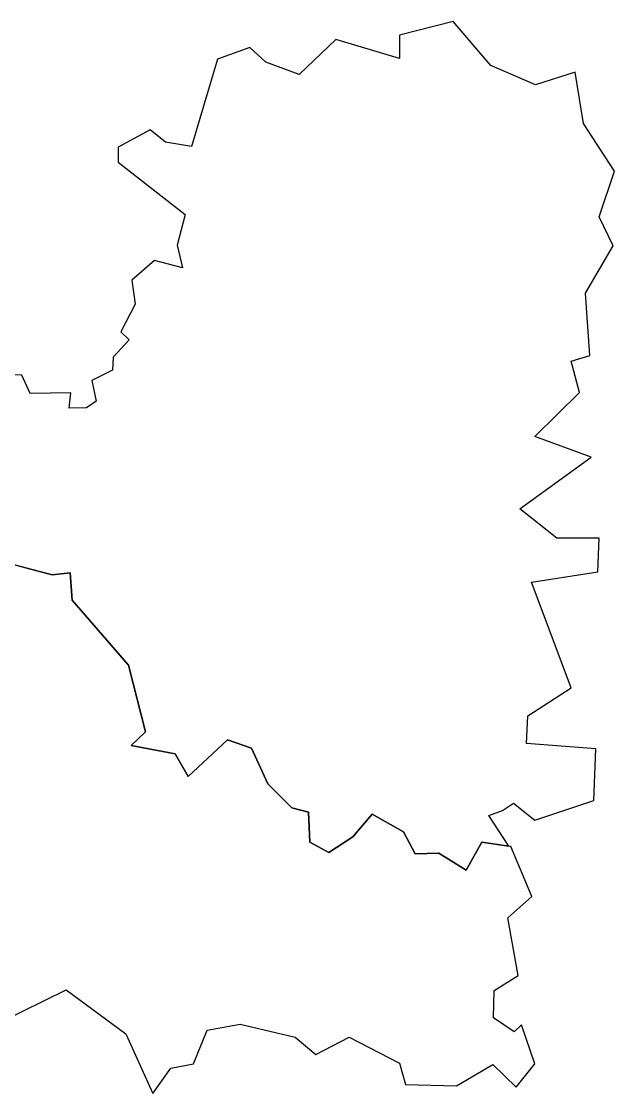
# Model space of a CAD drawing. Extents: x -55316 to 65086, y -54159 to 22922.
# Drawn here: x 26554 to 65086, y -49558 to 20052 of the extents above; entities that cross this region are included whole.
import ezdxf

# ---------------------------------------------------------------- set-up
doc = ezdxf.new("R2010")
doc.units = 0
doc.header["$MEASUREMENT"] = 0
doc.layers.add('ZONES', color=7, linetype='Continuous')

msp = doc.modelspace()

# ---------------------------------------------------------------- linework, layer by layer
at = {"layer": 'ZONES', "color": 1, "linetype": 'Continuous'}
for points in [[(23492.8, -14537.2), (28543.6, -15884), (29722.1, -15757.8), (29848.3, -17525.5), (33510.1, -21734.5), (34604.5, -26069.7), (33678.5, -26953.6), (36540.6, -27509.2), (37382.4, -28982.3), (39949.8, -26583.2), (41507.1, -27130.4), (42559.4, -29445.3), (44116.7, -31002.6), (45211, -31297.2), (45295.2, -33233.4), (46515.8, -33906.8), (48073.1, -32896.7), (49335.8, -31423.5), (51364.5, -32559.9), (52122.1, -33991), (53679.4, -33948.9), (55447.2, -35043.2), (56457.4, -33233.4), (58225.1, -33485.9), (56920.3, -31507.7), (57804.2, -31171), (58519.7, -30708), (59908.7, -31802.3), (63738.9, -30539.6), (63865.1, -27172.5), (59361.5, -26835.8), (59445.7, -25025.9), (62265.7, -23216.1), (59698.3, -16355.5), (63991.4, -15682), (64075.6, -13493.4), (61339.7, -13493.4), (58940.6, -11599.3), (63570.5, -8232.2), (59908.7, -6893.7), (62812.9, -4031.6), (62265.7, -2011.3), (63486.3, -1632.5), (63191.7, 2408.1), (65001.5, 5480.6), (64075.6, 7374.6), (65085.7, 10320.9), (63065.4, 13435.5), (62518.3, 16769), (59950.8, 15927.2), (57046.6, 17189.9), (54605.4, 20052), (51112, 19168.1), (51112, 17652.9), (46987.2, 18873.5), (44588.1, 16600.7), (42441.5, 17400.4), (41389.3, 18368.4), (39284.8, 17610.8), (37601.2, 11928.7), (35917.7, 12223.4), (34907.5, 13023.1), (32845.1, 11886.6), (32845.1, 10918.6), (37180.3, 7509.3), (36675.3, 5531.1), (37012, 4058), (35202.1, 4521), (33729, 3258.3), (33939.4, 1701), (33013.5, -108.9), (33560.6, -614), (32508.4, -1750.4), (32466.3, -2592.2), (31119.4, -3265.6), (31414.1, -4604), (30782.7, -5024.9), (29646.3, -5067), (29772.6, -4056.9), (27120.9, -4099), (26573.8, -2920.5), (22701.5, -2836.3)], [(23818.8, -45593), (29458.8, -42815.1), (33331.1, -45677.1), (35082, -49557.8), (36260.5, -47916.3), (37733.6, -47621.7), (38617.5, -45433), (40764.1, -45054.2), (44341.7, -45896), (45688.6, -47032.4), (47835.1, -45896), (51118.1, -47579.6), (51496.9, -48968.6), (54822, -49052.7), (57179, -47663.8), (58694.2, -49136.9), (59914.8, -47621.7), (59031, -45096.3), (58568, -45559.3), (57221.1, -44633.3), (57263.2, -42865.6), (58820.5, -41897.5), (58147.1, -38151.5), (59704.4, -36762.6), (58357.5, -33521.7), (56457.4, -33233.4), (55447.2, -35043.2), (53679.4, -33948.9), (52122.1, -33991), (51364.5, -32559.9), (49335.8, -31423.5), (48073.1, -32896.7), (46530.4, -33900.5), (45295.2, -33233.4), (45211, -31297.2), (44116.7, -31002.6), (42559.4, -29445.3), (41507.1, -27130.4), (39949.8, -26583.2), (37382.4, -28982.3), (36540.6, -27509.2), (33678.5, -26953.6), (34604.5, -26069.7), (33510.1, -21734.5), (29848.3, -17525.5), (29722.1, -15757.8), (28543.6, -15884), (23507.4, -14547.7)]]:
    msp.add_lwpolyline(points, dxfattribs=at)

doc.saveas('drawing.dxf')
